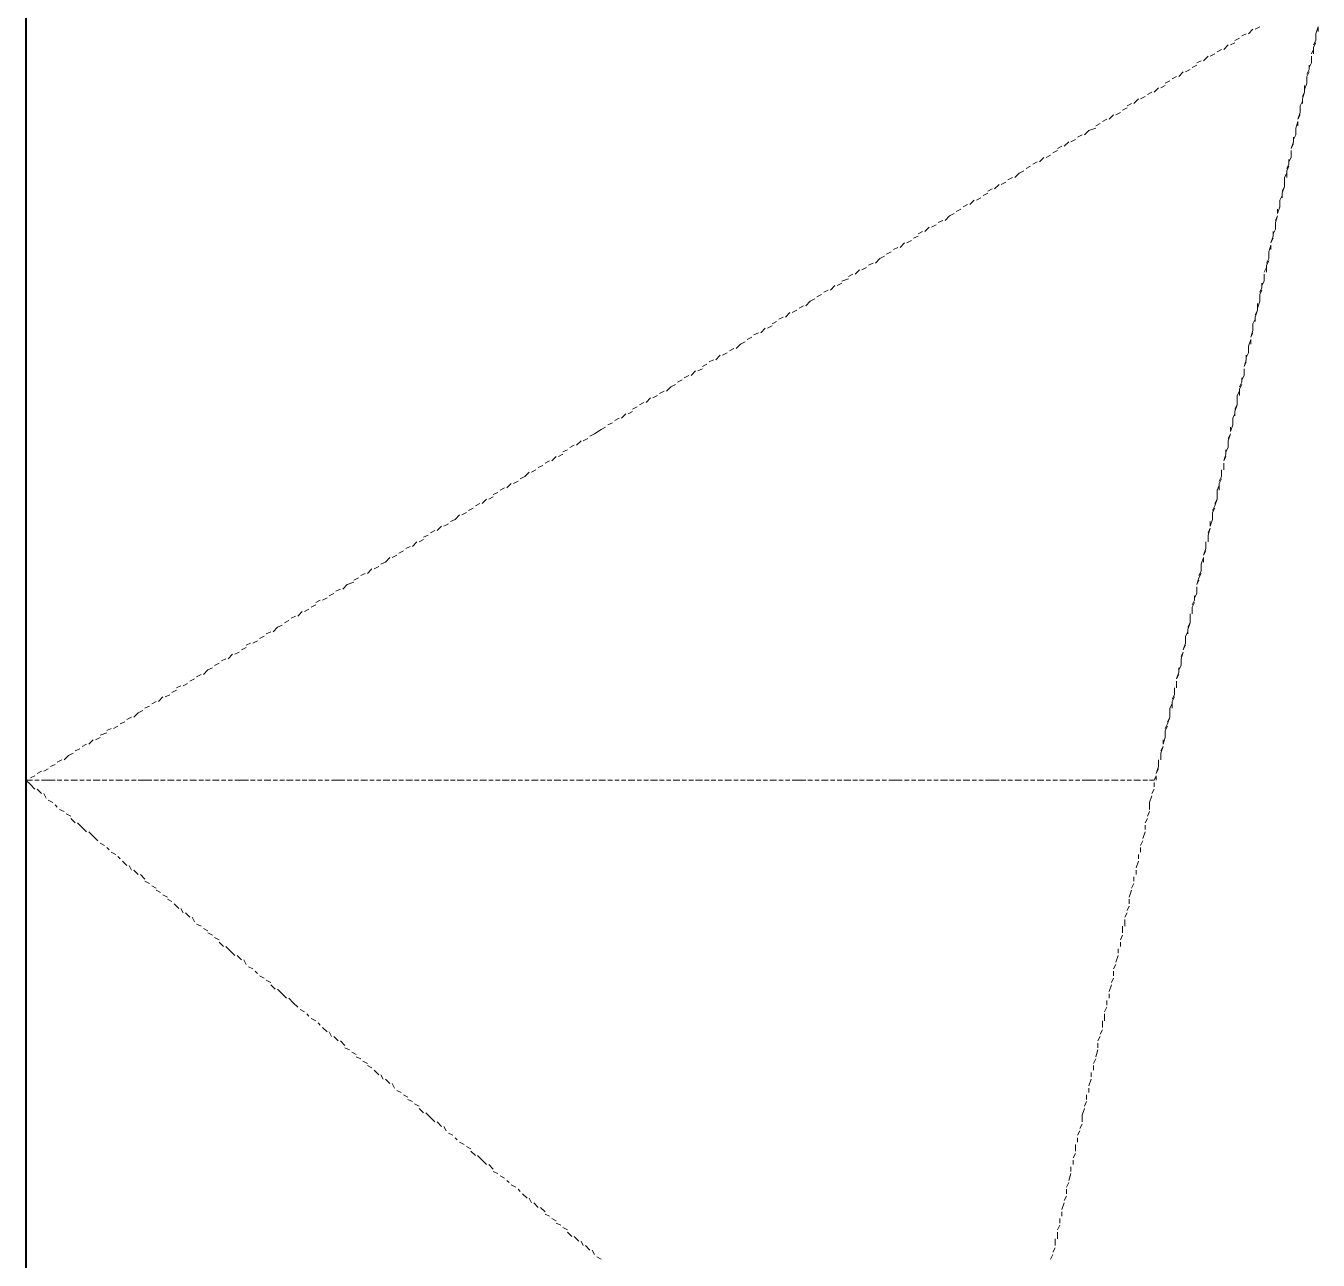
# Model space of a CAD drawing. Extents: x 8 to 21351, y 0 to 420.
# Drawn here: x 15902 to 15914.17, y 206.3 to 217.92 of the extents above; entities that cross this region are included whole.
import ezdxf

# ---------------------------------------------------------------- set-up
doc = ezdxf.new("R2010")
doc.units = 0

msp = doc.modelspace()

# ---------------------------------------------------------------- linework, layer by layer
at = {"color": 7, "lineweight": 40}
msp.add_line((15901.995, 262.065), (15901.995, 174.561), dxfattribs=at)
at = {"lineweight": 25}
msp.add_line((15901.995, 221.911), (15901.995, 201.909), dxfattribs=at)
at = {"color": 7, "lineweight": 5}
for p, q in [((15901.995, 217.911), (15901.995, 217.847)), ((15913.51, 217.847), (15913.552, 217.89)), ((15913.574, 217.89), (15913.616, 217.911)), ((15914.145, 217.847), (15914.166, 217.911)), ((15914.166, 217.911), (15914.166, 217.869)), ((15901.995, 217.826), (15901.995, 217.784)), ((15901.995, 217.763), (15901.995, 217.72)), ((15913.277, 217.699), (15913.32, 217.742)), ((15913.341, 217.742), (15913.383, 217.763)), ((15913.383, 217.784), (15913.425, 217.805)), ((15913.447, 217.826), (15913.489, 217.847)), ((15914.145, 217.784), (15914.124, 217.742)), ((15914.124, 217.72), (15914.145, 217.763)), ((15914.145, 217.847), (15914.145, 217.805)), ((15914.145, 217.784), (15914.145, 217.826)), ((15901.995, 217.699), (15901.995, 217.636)), ((15901.995, 217.636), (15901.995, 217.572)), ((15913.087, 217.593), (15913.129, 217.636)), ((15913.15, 217.636), (15913.193, 217.657)), ((15913.214, 217.678), (15913.256, 217.699)), ((15914.103, 217.657), (15914.124, 217.699)), ((15914.103, 217.572), (15914.103, 217.636)), ((15914.103, 217.636), (15914.103, 217.593)), ((15914.124, 217.72), (15914.124, 217.657)), ((15901.995, 217.551), (15901.995, 217.509)), ((15912.917, 217.488), (15912.96, 217.509)), ((15912.981, 217.53), (15913.023, 217.551)), ((15913.023, 217.572), (15913.066, 217.593)), ((15914.082, 217.509), (15914.06, 217.466)), ((15914.103, 217.572), (15914.082, 217.53)), ((15914.082, 217.509), (15914.082, 217.551)), ((15901.995, 217.488), (15901.995, 217.445)), ((15901.995, 217.424), (15901.995, 217.361)), ((15912.727, 217.382), (15912.769, 217.403)), ((15912.79, 217.424), (15912.833, 217.445)), ((15912.854, 217.445), (15912.896, 217.488)), ((15914.06, 217.382), (15914.039, 217.318)), ((15914.06, 217.445), (15914.082, 217.488)), ((15914.06, 217.445), (15914.06, 217.382)), ((15914.06, 217.382), (15914.06, 217.424)), ((15901.995, 217.339), (15901.995, 217.297)), ((15901.995, 217.276), (15901.995, 217.233)), ((15912.494, 217.233), (15912.536, 217.255)), ((15912.558, 217.276), (15912.6, 217.297)), ((15912.621, 217.297), (15912.663, 217.339)), ((15912.685, 217.339), (15912.727, 217.361)), ((15914.018, 217.233), (15914.039, 217.297)), ((15914.039, 217.297), (15914.018, 217.255)), ((15914.039, 217.297), (15914.039, 217.361)), ((15901.995, 217.212), (15901.995, 217.149)), ((15901.995, 217.128), (15901.995, 217.085)), ((15912.325, 217.128), (15912.367, 217.149)), ((15912.367, 217.17), (15912.409, 217.191)), ((15912.431, 217.191), (15912.473, 217.233)), ((15913.997, 217.17), (15914.018, 217.212)), ((15913.997, 217.17), (15913.997, 217.128)), ((15913.997, 217.107), (15913.997, 217.149)), ((15914.018, 217.233), (15914.018, 217.191)), ((15901.995, 217.064), (15901.995, 217.022)), ((15912.134, 217.022), (15912.177, 217.043)), ((15912.198, 217.043), (15912.24, 217.085)), ((15912.261, 217.085), (15912.304, 217.107)), ((15913.955, 216.958), (15913.976, 217.022)), ((15913.997, 217.107), (15913.976, 217.043)), ((15913.976, 217.043), (15913.997, 217.085)), ((15913.976, 217.022), (15913.976, 216.98)), ((15901.995, 217.001), (15901.995, 216.937)), ((15901.995, 216.916), (15901.995, 216.874)), ((15911.901, 216.874), (15911.944, 216.895)), ((15911.965, 216.895), (15912.007, 216.937)), ((15912.007, 216.937), (15912.071, 216.958)), ((15912.071, 216.98), (15912.113, 217.001)), ((15913.955, 216.895), (15913.933, 216.852)), ((15913.955, 216.958), (15913.955, 216.916)), ((15913.955, 216.895), (15913.955, 216.937)), ((15901.995, 216.852), (15901.995, 216.81)), ((15901.995, 216.789), (15901.995, 216.726)), ((15911.711, 216.768), (15911.753, 216.789)), ((15911.774, 216.789), (15911.817, 216.831)), ((15911.838, 216.831), (15911.88, 216.852)), ((15913.933, 216.831), (15913.912, 216.768)), ((15913.912, 216.768), (15913.933, 216.81)), ((15913.933, 216.831), (15913.933, 216.874)), ((15901.995, 216.726), (15901.995, 216.662)), ((15901.995, 216.641), (15901.995, 216.599)), ((15911.478, 216.62), (15911.52, 216.641)), ((15911.542, 216.641), (15911.584, 216.683)), ((15911.605, 216.683), (15911.647, 216.704)), ((15911.669, 216.726), (15911.711, 216.747)), ((15913.912, 216.683), (15913.891, 216.641)), ((15913.891, 216.62), (15913.891, 216.662)), ((15913.912, 216.683), (15913.912, 216.747)), ((15913.912, 216.747), (15913.912, 216.704)), ((15901.995, 216.577), (15901.995, 216.535)), ((15911.309, 216.493), (15911.351, 216.535)), ((15911.351, 216.535), (15911.393, 216.556)), ((15911.415, 216.577), (15911.457, 216.599)), ((15913.849, 216.493), (15913.87, 216.535)), ((15913.891, 216.62), (15913.87, 216.577)), ((15913.87, 216.556), (15913.891, 216.599)), ((15913.87, 216.556), (15913.87, 216.493)), ((15901.995, 216.514), (15901.995, 216.45)), ((15901.995, 216.429), (15901.995, 216.387)), ((15911.118, 216.387), (15911.161, 216.429)), ((15911.182, 216.429), (15911.224, 216.45)), ((15911.245, 216.471), (15911.288, 216.493)), ((15913.828, 216.345), (15913.849, 216.408)), ((15913.849, 216.408), (15913.828, 216.366)), ((15913.849, 216.493), (15913.849, 216.429)), ((15913.849, 216.408), (15913.849, 216.471)), ((15901.995, 216.366), (15901.995, 216.323)), ((15901.995, 216.302), (15901.995, 216.239)), ((15910.885, 216.239), (15910.928, 216.281)), ((15910.949, 216.281), (15910.991, 216.302)), ((15911.012, 216.323), (15911.055, 216.345)), ((15911.055, 216.366), (15911.097, 216.387)), ((15913.806, 216.281), (15913.828, 216.323)), ((15913.806, 216.281), (15913.806, 216.239)), ((15913.828, 216.345), (15913.828, 216.302)), ((15901.995, 216.218), (15901.995, 216.175)), ((15901.995, 216.154), (15901.995, 216.112)), ((15910.695, 216.133), (15910.737, 216.154)), ((15910.758, 216.175), (15910.801, 216.196)), ((15910.822, 216.218), (15910.864, 216.239)), ((15913.806, 216.218), (15913.785, 216.154)), ((15913.785, 216.154), (15913.785, 216.196)), ((15913.806, 216.218), (15913.806, 216.26)), ((15901.995, 216.09), (15901.995, 216.027)), ((15910.526, 216.027), (15910.568, 216.048)), ((15910.589, 216.069), (15910.631, 216.09)), ((15910.653, 216.09), (15910.695, 216.133)), ((15913.764, 216.069), (15913.785, 216.133)), ((15913.785, 216.133), (15913.764, 216.09)), ((15913.764, 216.069), (15913.764, 216.027)), ((15913.764, 216.006), (15913.764, 216.048)), ((15901.995, 216.006), (15901.995, 215.964)), ((15901.995, 215.942), (15901.995, 215.9)), ((15910.356, 215.921), (15910.399, 215.942)), ((15910.399, 215.964), (15910.441, 215.985)), ((15910.462, 215.985), (15910.504, 216.027)), ((15913.743, 215.942), (15913.722, 215.879)), ((15913.722, 215.879), (15913.743, 215.921)), ((15913.764, 216.006), (15913.743, 215.964)), ((15913.743, 215.942), (15913.743, 215.985)), ((15901.995, 215.879), (15901.995, 215.815)), ((15901.995, 215.815), (15901.995, 215.752)), ((15910.102, 215.773), (15910.145, 215.794)), ((15910.166, 215.815), (15910.208, 215.836)), ((15910.229, 215.836), (15910.272, 215.879)), ((15910.293, 215.879), (15910.335, 215.9)), ((15913.701, 215.794), (15913.722, 215.858)), ((15913.701, 215.794), (15913.701, 215.752)), ((15913.722, 215.858), (15913.722, 215.815)), ((15901.995, 215.731), (15901.995, 215.688)), ((15901.995, 215.667), (15901.995, 215.625)), ((15909.933, 215.667), (15909.975, 215.688)), ((15909.996, 215.688), (15910.039, 215.731)), ((15910.039, 215.731), (15910.081, 215.752)), ((15913.701, 215.731), (15913.679, 215.688)), ((15913.679, 215.667), (15913.701, 215.709)), ((15913.679, 215.667), (15913.679, 215.604)), ((15913.701, 215.731), (15913.701, 215.773)), ((15901.995, 215.604), (15901.995, 215.54)), ((15909.742, 215.561), (15909.785, 215.583)), ((15909.806, 215.583), (15909.848, 215.625)), ((15909.869, 215.625), (15909.912, 215.646)), ((15913.658, 215.604), (15913.679, 215.646)), ((15913.658, 215.519), (15913.658, 215.583)), ((15913.658, 215.583), (15913.658, 215.54)), ((15901.995, 215.519), (15901.995, 215.477)), ((15901.995, 215.456), (15901.995, 215.413)), ((15909.51, 215.413), (15909.552, 215.434)), ((15909.573, 215.434), (15909.615, 215.477)), ((15909.637, 215.477), (15909.679, 215.498)), ((15909.679, 215.519), (15909.742, 215.54)), ((15913.637, 215.456), (15913.616, 215.413)), ((15913.616, 215.392), (15913.637, 215.434)), ((15913.658, 215.519), (15913.637, 215.477)), ((15913.637, 215.456), (15913.637, 215.498)), ((15901.995, 215.392), (15901.995, 215.328)), ((15901.995, 215.307), (15901.995, 215.265)), ((15909.34, 215.286), (15909.383, 215.328)), ((15909.383, 215.328), (15909.425, 215.35)), ((15909.446, 215.371), (15909.488, 215.392)), ((15913.616, 215.328), (15913.595, 215.265)), ((15913.595, 215.244), (15913.595, 215.307)), ((15913.616, 215.392), (15913.616, 215.328)), ((15913.616, 215.328), (15913.616, 215.371)), ((15901.995, 215.244), (15901.995, 215.202)), ((15901.995, 215.18), (15901.995, 215.117)), ((15909.086, 215.159), (15909.129, 215.18)), ((15909.15, 215.18), (15909.192, 215.223)), ((15909.213, 215.223), (15909.256, 215.244)), ((15909.277, 215.265), (15909.319, 215.286)), ((15913.574, 215.18), (15913.595, 215.244)), ((15913.595, 215.244), (15913.574, 215.202)), ((15913.574, 215.18), (15913.574, 215.138)), ((15901.995, 215.096), (15901.995, 215.053)), ((15908.917, 215.032), (15908.959, 215.075)), ((15908.98, 215.075), (15909.023, 215.096)), ((15909.023, 215.117), (15909.065, 215.138)), ((15913.552, 215.117), (15913.574, 215.159)), ((15913.552, 215.117), (15913.552, 215.075)), ((15913.552, 215.053), (15913.552, 215.096)), ((15901.995, 215.032), (15901.995, 214.99)), ((15901.995, 214.969), (15901.995, 214.905)), ((15908.726, 214.926), (15908.769, 214.947)), ((15908.79, 214.969), (15908.832, 214.99)), ((15908.853, 215.011), (15908.896, 215.032)), ((15913.51, 214.905), (15913.531, 214.969)), ((15913.552, 215.053), (15913.531, 214.99)), ((15913.531, 214.99), (15913.552, 215.032)), ((15913.531, 214.969), (15913.531, 214.926)), ((15901.995, 214.905), (15901.995, 214.842)), ((15901.995, 214.821), (15901.995, 214.778)), ((15908.494, 214.778), (15908.536, 214.821)), ((15908.557, 214.821), (15908.599, 214.842)), ((15908.621, 214.863), (15908.663, 214.884)), ((15908.684, 214.884), (15908.726, 214.926)), ((15913.51, 214.842), (15913.489, 214.799)), ((15913.489, 214.778), (15913.489, 214.821)), ((15913.51, 214.905), (15913.51, 214.863)), ((15913.51, 214.842), (15913.51, 214.884)), ((15901.995, 214.757), (15901.995, 214.715)), ((15901.995, 214.693), (15901.995, 214.63)), ((15908.324, 214.672), (15908.367, 214.693)), ((15908.367, 214.715), (15908.409, 214.736)), ((15908.43, 214.757), (15908.472, 214.778)), ((15913.489, 214.778), (15913.468, 214.715)), ((15913.468, 214.715), (15913.489, 214.757)), ((15913.468, 214.63), (15913.468, 214.693)), ((15913.468, 214.693), (15913.468, 214.651)), ((15901.995, 214.609), (15901.995, 214.566)), ((15908.134, 214.566), (15908.176, 214.588)), ((15908.197, 214.609), (15908.24, 214.63)), ((15908.261, 214.63), (15908.303, 214.672)), ((15913.468, 214.63), (15913.447, 214.588)), ((15913.447, 214.566), (15913.447, 214.609)), ((15901.995, 214.545), (15901.995, 214.503)), ((15901.995, 214.482), (15901.995, 214.418)), ((15907.964, 214.461), (15908.007, 214.482)), ((15908.028, 214.482), (15908.07, 214.524)), ((15908.07, 214.524), (15908.113, 214.545)), ((15913.404, 214.44), (15913.425, 214.482)), ((15913.447, 214.566), (15913.425, 214.524)), ((15913.425, 214.503), (15913.447, 214.545)), ((15913.425, 214.503), (15913.425, 214.44)), ((15901.995, 214.397), (15901.995, 214.355)), ((15901.995, 214.334), (15901.995, 214.291)), ((15907.71, 214.312), (15907.753, 214.334)), ((15907.774, 214.355), (15907.816, 214.376)), ((15907.837, 214.376), (15907.88, 214.418)), ((15907.901, 214.418), (15907.943, 214.44)), ((15913.383, 214.291), (15913.404, 214.355)), ((15913.404, 214.355), (15913.383, 214.312)), ((15913.404, 214.44), (15913.404, 214.376)), ((15913.404, 214.355), (15913.404, 214.418)), ((15901.995, 214.27), (15901.995, 214.207)), ((15907.541, 214.207), (15907.583, 214.228)), ((15907.605, 214.228), (15907.647, 214.27)), ((15907.668, 214.27), (15907.71, 214.291)), ((15913.362, 214.228), (15913.383, 214.27)), ((15913.362, 214.228), (15913.362, 214.185)), ((15913.362, 214.164), (15913.362, 214.207)), ((15913.383, 214.291), (15913.383, 214.249)), ((15901.995, 214.185), (15901.995, 214.143)), ((15901.995, 214.122), (15901.995, 214.08)), ((15907.351, 214.08), (15907.414, 214.122)), ((15907.414, 214.122), (15907.456, 214.143)), ((15907.478, 214.164), (15907.52, 214.185)), ((15913.362, 214.164), (15913.341, 214.101)), ((15913.341, 214.101), (15913.341, 214.143)), ((15901.995, 214.059), (15901.995, 213.995)), ((15901.995, 213.995), (15901.995, 213.931)), ((15907.118, 213.953), (15907.16, 213.974)), ((15907.181, 213.974), (15907.224, 214.016)), ((15907.245, 214.016), (15907.287, 214.037)), ((15907.308, 214.059), (15907.351, 214.08)), ((15913.32, 214.016), (15913.341, 214.08)), ((15913.341, 214.08), (15913.32, 214.037)), ((15913.32, 214.016), (15913.32, 213.974)), ((15913.32, 213.953), (15913.32, 213.995)), ((15901.995, 213.91), (15901.995, 213.868)), ((15901.995, 213.847), (15901.995, 213.804)), ((15906.948, 213.826), (15906.991, 213.868)), ((15907.012, 213.868), (15907.054, 213.889)), ((15907.054, 213.91), (15907.097, 213.931)), ((15913.298, 213.889), (15913.277, 213.826)), ((15913.277, 213.826), (15913.298, 213.868)), ((15913.32, 213.953), (15913.298, 213.91)), ((15913.298, 213.889), (15913.298, 213.931)), ((15901.995, 213.783), (15901.995, 213.72)), ((15906.694, 213.678), (15906.737, 213.72)), ((15906.758, 213.72), (15906.8, 213.741)), ((15906.821, 213.762), (15906.864, 213.783)), ((15906.885, 213.804), (15906.927, 213.826)), ((15913.256, 213.741), (15913.256, 213.699)), ((15913.256, 213.678), (15913.256, 213.72)), ((15913.277, 213.741), (15913.277, 213.804)), ((15913.277, 213.804), (15913.277, 213.762)), ((15901.995, 213.699), (15901.995, 213.656)), ((15901.995, 213.635), (15901.995, 213.593)), ((15906.525, 213.572), (15906.567, 213.614)), ((15906.589, 213.614), (15906.631, 213.635)), ((15906.652, 213.656), (15906.694, 213.678)), ((15913.256, 213.678), (15913.235, 213.635)), ((15913.235, 213.614), (15913.256, 213.656)), ((15913.235, 213.614), (15913.235, 213.55)), ((15901.995, 213.572), (15901.995, 213.508)), ((15901.995, 213.487), (15901.995, 213.445)), ((15906.356, 213.466), (15906.398, 213.487)), ((15906.398, 213.508), (15906.44, 213.529)), ((15906.462, 213.55), (15906.504, 213.572)), ((15913.214, 213.55), (15913.235, 213.593)), ((15913.214, 213.55), (15913.214, 213.487)), ((15913.214, 213.466), (15913.214, 213.529)), ((15901.995, 213.423), (15901.995, 213.381)), ((15901.995, 213.36), (15901.995, 213.297)), ((15906.165, 213.36), (15906.208, 213.381)), ((15906.229, 213.402), (15906.271, 213.423)), ((15906.292, 213.423), (15906.335, 213.466)), ((15913.193, 213.402), (15913.171, 213.36)), ((15913.171, 213.339), (15913.193, 213.381)), ((15913.193, 213.402), (15913.214, 213.466)), ((15913.214, 213.466), (15913.193, 213.423)), ((15901.995, 213.275), (15901.995, 213.233)), ((15905.932, 213.212), (15905.975, 213.233)), ((15905.996, 213.254), (15906.038, 213.275)), ((15906.038, 213.275), (15906.081, 213.318)), ((15906.102, 213.318), (15906.144, 213.339)), ((15913.171, 213.275), (15913.15, 213.212)), ((15913.15, 213.212), (15913.15, 213.254)), ((15913.171, 213.339), (15913.171, 213.297)), ((15913.171, 213.275), (15913.171, 213.318)), ((15901.995, 213.212), (15901.995, 213.169)), ((15901.995, 213.148), (15901.995, 213.085)), ((15905.742, 213.106), (15905.784, 213.127)), ((15905.805, 213.148), (15905.848, 213.169)), ((15905.869, 213.169), (15905.911, 213.212)), ((15913.129, 213.127), (15913.15, 213.191)), ((15913.15, 213.191), (15913.129, 213.148)), ((15913.129, 213.127), (15913.129, 213.085)), ((15901.995, 213.085), (15901.995, 213.021)), ((15901.995, 213), (15901.995, 212.958)), ((15905.573, 213), (15905.615, 213.021)), ((15905.636, 213.021), (15905.678, 213.064)), ((15905.7, 213.064), (15905.742, 213.085)), ((15913.108, 213), (15913.087, 212.937)), ((15913.108, 213.064), (15913.108, 213.021)), ((15913.108, 213), (15913.108, 213.042)), ((15913.129, 213.064), (15913.129, 213.106)), ((15901.995, 212.937), (15901.995, 212.894)), ((15901.995, 212.873), (15901.995, 212.81)), ((15905.34, 212.852), (15905.382, 212.873)), ((15905.382, 212.873), (15905.424, 212.916)), ((15905.446, 212.916), (15905.488, 212.937)), ((15905.509, 212.958), (15905.551, 212.979)), ((15913.066, 212.852), (15913.087, 212.916)), ((15913.087, 212.937), (15913.108, 212.979)), ((15913.087, 212.916), (15913.087, 212.873)), ((15901.995, 212.788), (15901.995, 212.746)), ((15905.149, 212.746), (15905.192, 212.767)), ((15905.213, 212.767), (15905.255, 212.81)), ((15905.276, 212.81), (15905.319, 212.831)), ((15913.066, 212.788), (15913.044, 212.746)), ((15913.044, 212.725), (15913.066, 212.767)), ((15913.066, 212.852), (15913.066, 212.81)), ((15913.066, 212.788), (15913.066, 212.831)), ((15901.995, 212.725), (15901.995, 212.683)), ((15901.995, 212.661), (15901.995, 212.598)), ((15904.98, 212.619), (15905.022, 212.661)), ((15905.022, 212.661), (15905.086, 212.683)), ((15905.086, 212.704), (15905.128, 212.725)), ((15913.044, 212.725), (15913.023, 212.661)), ((15913.023, 212.661), (15913.044, 212.704)), ((15913.023, 212.577), (15913.023, 212.64)), ((15913.023, 212.64), (15913.023, 212.598)), ((15901.995, 212.577), (15901.995, 212.535)), ((15901.995, 212.513), (15901.995, 212.471)), ((15904.726, 212.492), (15904.768, 212.513)), ((15904.789, 212.513), (15904.832, 212.535)), ((15904.853, 212.556), (15904.895, 212.577)), ((15904.916, 212.598), (15904.959, 212.619)), ((15913.002, 212.513), (15912.981, 212.471)), ((15913.023, 212.577), (15913.002, 212.535)), ((15913.002, 212.513), (15913.002, 212.556)), ((15901.995, 212.45), (15901.995, 212.386)), ((15904.557, 212.365), (15904.599, 212.407)), ((15904.62, 212.407), (15904.662, 212.429)), ((15904.684, 212.45), (15904.726, 212.471)), ((15912.96, 212.386), (15912.96, 212.323)), ((15912.981, 212.45), (15913.002, 212.492)), ((15912.981, 212.45), (15912.981, 212.386)), ((15912.981, 212.386), (15912.981, 212.429)), ((15901.995, 212.365), (15901.995, 212.323)), ((15901.995, 212.302), (15901.995, 212.259)), ((15904.324, 212.217), (15904.366, 212.259)), ((15904.366, 212.259), (15904.408, 212.28)), ((15904.43, 212.302), (15904.472, 212.323)), ((15904.493, 212.344), (15904.535, 212.365)), ((15912.939, 212.238), (15912.96, 212.302)), ((15912.96, 212.302), (15912.939, 212.259)), ((15912.96, 212.302), (15912.96, 212.365)), ((15901.995, 212.238), (15901.995, 212.175)), ((15901.995, 212.175), (15901.995, 212.111)), ((15904.197, 212.154), (15904.239, 212.175)), ((15904.26, 212.196), (15904.303, 212.217)), ((15912.917, 212.175), (15912.939, 212.217)), ((15912.917, 212.175), (15912.917, 212.132)), ((15912.917, 212.111), (15912.917, 212.154)), ((15912.939, 212.238), (15912.939, 212.196)), ((15901.995, 212.09), (15901.995, 212.048)), ((15901.995, 212.026), (15901.995, 211.984)), ((15903.964, 212.005), (15904.006, 212.026)), ((15904.027, 212.048), (15904.07, 212.069)), ((15904.07, 212.09), (15904.112, 212.111)), ((15904.133, 212.111), (15904.176, 212.132)), ((15912.875, 211.963), (15912.896, 212.026)), ((15912.896, 212.026), (15912.875, 211.984)), ((15912.917, 212.111), (15912.896, 212.048)), ((15912.896, 212.048), (15912.917, 212.09)), ((15901.995, 211.963), (15901.995, 211.899)), ((15903.773, 211.899), (15903.816, 211.921)), ((15903.837, 211.942), (15903.879, 211.963)), ((15903.9, 211.963), (15903.943, 212.005)), ((15912.875, 211.899), (15912.854, 211.857)), ((15912.875, 211.963), (15912.875, 211.921)), ((15912.875, 211.899), (15912.875, 211.942)), ((15901.995, 211.878), (15901.995, 211.836)), ((15901.995, 211.815), (15901.995, 211.773)), ((15903.541, 211.751), (15903.583, 211.773)), ((15903.604, 211.794), (15903.646, 211.815)), ((15903.668, 211.815), (15903.71, 211.857)), ((15903.71, 211.857), (15903.752, 211.878)), ((15912.854, 211.836), (15912.833, 211.773)), ((15912.833, 211.773), (15912.854, 211.815)), ((15912.854, 211.836), (15912.854, 211.878)), ((15901.995, 211.751), (15901.995, 211.688)), ((15901.995, 211.667), (15901.995, 211.624)), ((15903.371, 211.645), (15903.414, 211.667)), ((15903.414, 211.688), (15903.456, 211.709)), ((15903.477, 211.709), (15903.519, 211.73)), ((15912.812, 211.688), (15912.812, 211.645)), ((15912.812, 211.624), (15912.812, 211.667)), ((15912.833, 211.688), (15912.833, 211.751)), ((15912.833, 211.751), (15912.833, 211.709)), ((15901.995, 211.603), (15901.995, 211.561)), ((15901.995, 211.54), (15901.995, 211.476)), ((15903.181, 211.54), (15903.223, 211.561)), ((15903.244, 211.561), (15903.287, 211.603)), ((15903.308, 211.603), (15903.35, 211.624)), ((15912.769, 211.497), (15912.79, 211.54)), ((15912.812, 211.624), (15912.79, 211.582)), ((15912.79, 211.561), (15912.812, 211.603)), ((15912.79, 211.561), (15912.79, 211.497)), ((15901.995, 211.455), (15901.995, 211.413)), ((15902.948, 211.392), (15902.99, 211.413)), ((15903.011, 211.413), (15903.054, 211.455)), ((15903.054, 211.455), (15903.096, 211.476)), ((15903.117, 211.497), (15903.16, 211.518)), ((15912.748, 211.349), (15912.769, 211.413)), ((15912.769, 211.413), (15912.748, 211.37)), ((15912.769, 211.497), (15912.769, 211.434)), ((15912.769, 211.413), (15912.769, 211.476)), ((15901.995, 211.392), (15901.995, 211.349)), ((15901.995, 211.328), (15901.995, 211.264)), ((15902.757, 211.286), (15902.8, 211.307)), ((15902.821, 211.307), (15902.863, 211.328)), ((15902.884, 211.349), (15902.927, 211.37)), ((15912.748, 211.349), (15912.727, 211.307)), ((15912.727, 211.286), (15912.748, 211.328)), ((15912.727, 211.286), (15912.727, 211.243)), ((15901.995, 211.264), (15901.995, 211.201)), ((15901.995, 211.18), (15901.995, 211.137)), ((15902.588, 211.159), (15902.63, 211.201)), ((15902.652, 211.201), (15902.694, 211.222)), ((15902.694, 211.243), (15902.757, 211.264)), ((15912.727, 211.222), (15912.706, 211.159)), ((15912.706, 211.159), (15912.706, 211.201)), ((15912.727, 211.222), (15912.727, 211.264)), ((15901.995, 211.116), (15901.995, 211.074)), ((15901.995, 211.053), (15901.995, 210.989)), ((15902.355, 211.011), (15902.398, 211.053)), ((15902.398, 211.053), (15902.44, 211.074)), ((15902.461, 211.095), (15902.503, 211.116)), ((15902.525, 211.137), (15902.567, 211.159)), ((15912.685, 211.074), (15912.706, 211.137)), ((15912.706, 211.137), (15912.685, 211.095)), ((15912.685, 211.074), (15912.685, 211.032)), ((15912.685, 211.011), (15912.685, 211.053)), ((15901.995, 210.968), (15901.995, 210.926)), ((15902.165, 210.905), (15902.207, 210.926)), ((15902.228, 210.947), (15902.271, 210.968)), ((15902.292, 210.989), (15902.334, 211.011)), ((15912.663, 210.947), (15912.642, 210.883)), ((15912.642, 210.883), (15912.663, 210.926)), ((15912.663, 211.011), (15912.663, 210.968)), ((15912.663, 210.947), (15912.663, 210.989)), ((15901.995, 210.905), (15901.995, 210.862)), ((15901.995, 210.841), (15901.995, 210.778)), ((15901.995, 210.82), (15902.059, 210.82)), ((15902.038, 210.778), (15901.995, 210.82)), ((15901.995, 210.82), (15902.038, 210.82)), ((15902.038, 210.841), (15902.08, 210.862)), ((15902.08, 210.82), (15902.122, 210.82)), ((15902.101, 210.883), (15902.144, 210.905)), ((15902.144, 210.82), (15902.207, 210.82)), ((15902.207, 210.82), (15902.271, 210.82)), ((15902.292, 210.82), (15902.334, 210.82)), ((15902.355, 210.82), (15902.398, 210.82)), ((15902.419, 210.82), (15902.482, 210.82)), ((15902.503, 210.82), (15902.546, 210.82)), ((15902.567, 210.82), (15902.609, 210.82)), ((15902.63, 210.82), (15902.694, 210.82)), ((15902.715, 210.82), (15902.757, 210.82)), ((15902.779, 210.82), (15902.821, 210.82)), ((15902.842, 210.82), (15902.906, 210.82)), ((15902.927, 210.82), (15902.969, 210.82)), ((15902.99, 210.82), (15903.033, 210.82)), ((15903.054, 210.82), (15903.117, 210.82)), ((15903.117, 210.82), (15903.181, 210.82)), ((15903.202, 210.82), (15903.244, 210.82)), ((15903.265, 210.82), (15903.308, 210.82)), ((15903.329, 210.82), (15903.392, 210.82)), ((15903.414, 210.82), (15903.456, 210.82)), ((15903.477, 210.82), (15903.519, 210.82)), ((15903.541, 210.82), (15903.604, 210.82)), ((15903.625, 210.82), (15903.668, 210.82)), ((15903.689, 210.82), (15903.731, 210.82)), ((15903.752, 210.82), (15903.816, 210.82)), ((15903.837, 210.82), (15903.879, 210.82)), ((15903.9, 210.82), (15903.943, 210.82)), ((15903.964, 210.82), (15904.027, 210.82)), ((15904.027, 210.82), (15904.091, 210.82)), ((15904.112, 210.82), (15904.154, 210.82)), ((15904.176, 210.82), (15904.218, 210.82)), ((15904.239, 210.82), (15904.303, 210.82)), ((15904.324, 210.82), (15904.366, 210.82)), ((15904.387, 210.82), (15904.43, 210.82)), ((15904.451, 210.82), (15904.514, 210.82)), ((15904.535, 210.82), (15904.578, 210.82)), ((15904.599, 210.82), (15904.641, 210.82)), ((15904.662, 210.82), (15904.726, 210.82)), ((15904.747, 210.82), (15904.789, 210.82)), ((15904.811, 210.82), (15904.853, 210.82)), ((15904.874, 210.82), (15904.938, 210.82)), ((15904.938, 210.82), (15905.001, 210.82)), ((15905.022, 210.82), (15905.065, 210.82)), ((15905.086, 210.82), (15905.128, 210.82)), ((15905.149, 210.82), (15905.213, 210.82)), ((15905.234, 210.82), (15905.276, 210.82)), ((15905.297, 210.82), (15905.34, 210.82)), ((15905.361, 210.82), (15905.424, 210.82)), ((15905.446, 210.82), (15905.488, 210.82)), ((15905.509, 210.82), (15905.551, 210.82)), ((15905.573, 210.82), (15905.636, 210.82)), ((15905.657, 210.82), (15905.7, 210.82)), ((15905.721, 210.82), (15905.763, 210.82)), ((15905.784, 210.82), (15905.827, 210.82)), ((15905.848, 210.82), (15905.911, 210.82)), ((15905.932, 210.82), (15905.975, 210.82)), ((15905.996, 210.82), (15906.038, 210.82)), ((15906.059, 210.82), (15906.123, 210.82)), ((15906.144, 210.82), (15906.186, 210.82)), ((15906.208, 210.82), (15906.25, 210.82)), ((15906.271, 210.82), (15906.335, 210.82)), ((15906.356, 210.82), (15906.398, 210.82)), ((15906.419, 210.82), (15906.462, 210.82)), ((15906.483, 210.82), (15906.546, 210.82)), ((15906.567, 210.82), (15906.61, 210.82)), ((15906.631, 210.82), (15906.673, 210.82)), ((15906.694, 210.82), (15906.737, 210.82)), ((15906.758, 210.82), (15906.821, 210.82)), ((15906.843, 210.82), (15906.885, 210.82)), ((15906.906, 210.82), (15906.948, 210.82)), ((15906.97, 210.82), (15907.033, 210.82)), ((15907.054, 210.82), (15907.097, 210.82)), ((15907.118, 210.82), (15907.16, 210.82)), ((15907.181, 210.82), (15907.245, 210.82)), ((15907.266, 210.82), (15907.308, 210.82)), ((15907.329, 210.82), (15907.372, 210.82)), ((15907.393, 210.82), (15907.456, 210.82)), ((15907.478, 210.82), (15907.52, 210.82)), ((15907.541, 210.82), (15907.583, 210.82)), ((15907.605, 210.82), (15907.647, 210.82)), ((15907.668, 210.82), (15907.732, 210.82)), ((15907.753, 210.82), (15907.795, 210.82)), ((15907.816, 210.82), (15907.859, 210.82)), ((15907.88, 210.82), (15907.943, 210.82)), ((15907.964, 210.82), (15908.007, 210.82)), ((15908.028, 210.82), (15908.07, 210.82)), ((15908.091, 210.82), (15908.155, 210.82)), ((15908.176, 210.82), (15908.218, 210.82)), ((15908.24, 210.82), (15908.282, 210.82)), ((15908.303, 210.82), (15908.367, 210.82)), ((15908.388, 210.82), (15908.43, 210.82)), ((15908.451, 210.82), (15908.494, 210.82)), ((15908.515, 210.82), (15908.557, 210.82)), ((15908.578, 210.82), (15908.642, 210.82)), ((15908.663, 210.82), (15908.705, 210.82)), ((15908.726, 210.82), (15908.769, 210.82)), ((15908.79, 210.82), (15908.853, 210.82)), ((15908.875, 210.82), (15908.917, 210.82)), ((15908.938, 210.82), (15908.98, 210.82)), ((15909.002, 210.82), (15909.065, 210.82)), ((15909.086, 210.82), (15909.129, 210.82)), ((15909.15, 210.82), (15909.192, 210.82)), ((15909.213, 210.82), (15909.277, 210.82)), ((15909.277, 210.82), (15909.34, 210.82)), ((15909.361, 210.82), (15909.404, 210.82)), ((15909.425, 210.82), (15909.467, 210.82)), ((15909.488, 210.82), (15909.552, 210.82)), ((15909.573, 210.82), (15909.615, 210.82)), ((15909.637, 210.82), (15909.679, 210.82)), ((15909.7, 210.82), (15909.764, 210.82)), ((15909.785, 210.82), (15909.827, 210.82)), ((15909.848, 210.82), (15909.891, 210.82)), ((15909.912, 210.82), (15909.975, 210.82)), ((15909.996, 210.82), (15910.039, 210.82)), ((15910.06, 210.82), (15910.102, 210.82)), ((15910.123, 210.82), (15910.187, 210.82)), ((15910.187, 210.82), (15910.25, 210.82)), ((15910.272, 210.82), (15910.314, 210.82)), ((15910.335, 210.82), (15910.377, 210.82)), ((15910.399, 210.82), (15910.462, 210.82)), ((15910.483, 210.82), (15910.526, 210.82)), ((15910.547, 210.82), (15910.589, 210.82)), ((15910.61, 210.82), (15910.674, 210.82)), ((15910.695, 210.82), (15910.737, 210.82)), ((15910.758, 210.82), (15910.801, 210.82)), ((15910.822, 210.82), (15910.885, 210.82)), ((15910.907, 210.82), (15910.949, 210.82)), ((15910.97, 210.82), (15911.012, 210.82)), ((15911.034, 210.82), (15911.097, 210.82)), ((15911.097, 210.82), (15911.161, 210.82)), ((15911.182, 210.82), (15911.224, 210.82)), ((15911.245, 210.82), (15911.288, 210.82)), ((15911.309, 210.82), (15911.372, 210.82)), ((15911.393, 210.82), (15911.436, 210.82)), ((15911.457, 210.82), (15911.499, 210.82)), ((15911.52, 210.82), (15911.584, 210.82)), ((15911.605, 210.82), (15911.647, 210.82)), ((15911.669, 210.82), (15911.711, 210.82)), ((15911.732, 210.82), (15911.796, 210.82)), ((15911.817, 210.82), (15911.859, 210.82)), ((15911.88, 210.82), (15911.923, 210.82)), ((15911.944, 210.82), (15912.007, 210.82)), ((15912.007, 210.82), (15912.071, 210.82)), ((15912.092, 210.82), (15912.134, 210.82)), ((15912.155, 210.82), (15912.198, 210.82)), ((15912.219, 210.82), (15912.282, 210.82)), ((15912.304, 210.82), (15912.346, 210.82)), ((15912.367, 210.82), (15912.409, 210.82)), ((15912.431, 210.82), (15912.494, 210.82)), ((15912.515, 210.82), (15912.558, 210.82)), ((15912.579, 210.82), (15912.621, 210.82)), ((15912.621, 210.82), (15912.642, 210.862)), ((15912.621, 210.799), (15912.621, 210.756)), ((15912.642, 210.862), (15912.642, 210.82)), ((15901.995, 210.756), (15901.995, 210.714)), ((15901.995, 210.693), (15901.995, 210.651)), ((15902.08, 210.735), (15902.038, 210.778)), ((15902.144, 210.693), (15902.101, 210.735)), ((15902.186, 210.651), (15902.165, 210.693)), ((15912.621, 210.735), (15912.6, 210.693)), ((15901.995, 210.63), (15901.995, 210.566)), ((15902.249, 210.608), (15902.207, 210.63)), ((15902.292, 210.566), (15902.271, 210.587)), ((15912.6, 210.672), (15912.579, 210.608)), ((15912.579, 210.608), (15912.579, 210.545)), ((15901.995, 210.545), (15901.995, 210.502)), ((15901.995, 210.481), (15901.995, 210.439)), ((15902.355, 210.524), (15902.313, 210.545)), ((15902.419, 210.481), (15902.376, 210.502)), ((15902.461, 210.418), (15902.419, 210.46)), ((15912.558, 210.46), (15912.536, 210.418)), ((15912.579, 210.524), (15912.558, 210.481)), ((15901.995, 210.418), (15901.995, 210.354)), ((15901.995, 210.354), (15901.995, 210.291)), ((15902.525, 210.375), (15902.482, 210.418)), ((15902.567, 210.333), (15902.525, 210.375)), ((15902.63, 210.291), (15902.588, 210.333)), ((15912.536, 210.333), (15912.515, 210.27)), ((15912.536, 210.397), (15912.536, 210.354)), ((15901.995, 210.27), (15901.995, 210.227)), ((15901.995, 210.206), (15901.995, 210.164)), ((15902.673, 210.249), (15902.63, 210.291)), ((15902.736, 210.206), (15902.694, 210.227)), ((15912.515, 210.249), (15912.494, 210.206)), ((15901.995, 210.143), (15901.995, 210.079)), ((15902.779, 210.164), (15902.757, 210.185)), ((15902.842, 210.121), (15902.8, 210.143)), ((15902.884, 210.079), (15902.863, 210.1)), ((15912.473, 210.121), (15912.473, 210.079)), ((15912.494, 210.185), (15912.494, 210.143)), ((15901.995, 210.058), (15901.995, 210.016)), ((15901.995, 209.994), (15901.995, 209.952)), ((15902.948, 210.016), (15902.906, 210.058)), ((15902.99, 209.973), (15902.969, 210.016)), ((15903.054, 209.931), (15903.011, 209.973)), ((15912.473, 210.058), (15912.452, 209.994)), ((15912.452, 209.973), (15912.452, 209.931)), ((15901.995, 209.931), (15901.995, 209.868)), ((15901.995, 209.846), (15901.995, 209.804)), ((15903.117, 209.889), (15903.075, 209.931)), ((15903.16, 209.846), (15903.117, 209.868)), ((15903.223, 209.804), (15903.181, 209.825)), ((15912.431, 209.846), (15912.409, 209.804)), ((15912.431, 209.91), (15912.431, 209.868)), ((15901.995, 209.783), (15901.995, 209.74)), ((15901.995, 209.719), (15901.995, 209.656)), ((15903.265, 209.762), (15903.223, 209.783)), ((15903.329, 209.719), (15903.287, 209.74)), ((15912.409, 209.783), (15912.388, 209.719)), ((15901.995, 209.635), (15901.995, 209.592)), ((15903.371, 209.677), (15903.329, 209.698)), ((15903.435, 209.613), (15903.392, 209.656)), ((15903.477, 209.571), (15903.456, 209.613)), ((15912.388, 209.635), (15912.367, 209.592)), ((15912.388, 209.698), (15912.388, 209.656)), ((15901.995, 209.571), (15901.995, 209.529)), ((15901.995, 209.508), (15901.995, 209.444)), ((15903.541, 209.529), (15903.498, 209.571)), ((15903.583, 209.486), (15903.562, 209.529)), ((15903.646, 209.444), (15903.604, 209.465)), ((15912.367, 209.571), (15912.346, 209.529)), ((15912.346, 209.508), (15912.346, 209.444)), ((15901.995, 209.444), (15901.995, 209.381)), ((15901.995, 209.359), (15901.995, 209.317)), ((15903.71, 209.402), (15903.668, 209.423)), ((15903.752, 209.359), (15903.71, 209.381)), ((15903.816, 209.317), (15903.773, 209.338)), ((15912.325, 209.359), (15912.304, 209.317)), ((15912.325, 209.444), (15912.325, 209.381)), ((15901.995, 209.296), (15901.995, 209.254)), ((15901.995, 209.232), (15901.995, 209.169)), ((15903.858, 209.254), (15903.816, 209.296)), ((15903.922, 209.211), (15903.879, 209.254)), ((15912.282, 209.232), (15912.282, 209.19)), ((15912.304, 209.296), (15912.304, 209.254)), ((15901.995, 209.148), (15901.995, 209.106)), ((15903.964, 209.169), (15903.922, 209.211)), ((15904.027, 209.127), (15903.985, 209.169)), ((15904.07, 209.084), (15904.049, 209.127)), ((15912.282, 209.169), (15912.261, 209.106)), ((15901.995, 209.084), (15901.995, 209.042)), ((15901.995, 209.021), (15901.995, 208.957)), ((15904.133, 209.042), (15904.091, 209.063)), ((15904.176, 209), (15904.154, 209.021)), ((15904.239, 208.957), (15904.197, 208.978)), ((15912.261, 209.084), (15912.24, 209.042)), ((15912.24, 209.021), (15912.24, 208.978)), ((15901.995, 208.936), (15901.995, 208.894)), ((15901.995, 208.873), (15901.995, 208.83)), ((15904.303, 208.915), (15904.26, 208.936)), ((15904.345, 208.851), (15904.303, 208.894)), ((15904.408, 208.809), (15904.366, 208.851)), ((15912.219, 208.894), (15912.198, 208.83)), ((15912.24, 208.957), (15912.219, 208.915)), ((15901.995, 208.809), (15901.995, 208.746)), ((15904.451, 208.767), (15904.408, 208.809)), ((15904.514, 208.725), (15904.472, 208.767)), ((15912.177, 208.746), (15912.177, 208.703)), ((15912.198, 208.809), (15912.198, 208.767)), ((15901.995, 208.725), (15901.995, 208.682)), ((15901.995, 208.661), (15901.995, 208.619)), ((15904.557, 208.682), (15904.514, 208.725)), ((15904.62, 208.64), (15904.578, 208.661)), ((15904.662, 208.597), (15904.641, 208.619)), ((15912.177, 208.682), (15912.155, 208.64)), ((15912.155, 208.619), (15912.155, 208.555)), ((15901.995, 208.597), (15901.995, 208.534)), ((15901.995, 208.534), (15901.995, 208.47)), ((15904.726, 208.555), (15904.684, 208.576)), ((15904.768, 208.513), (15904.747, 208.534)), ((15904.832, 208.449), (15904.789, 208.492)), ((15912.134, 208.555), (15912.134, 208.492)), ((15901.995, 208.449), (15901.995, 208.407)), ((15901.995, 208.386), (15901.995, 208.343)), ((15904.874, 208.407), (15904.853, 208.449)), ((15904.938, 208.365), (15904.895, 208.407)), ((15905.001, 208.322), (15904.959, 208.365)), ((15912.113, 208.407), (15912.092, 208.365)), ((15912.134, 208.47), (15912.113, 208.428)), ((15901.995, 208.322), (15901.995, 208.259)), ((15905.043, 208.28), (15905.001, 208.301)), ((15905.107, 208.238), (15905.065, 208.259)), ((15912.092, 208.28), (15912.071, 208.216)), ((15912.092, 208.343), (15912.092, 208.301)), ((15901.995, 208.238), (15901.995, 208.195)), ((15901.995, 208.174), (15901.995, 208.132)), ((15905.149, 208.195), (15905.107, 208.216)), ((15905.213, 208.153), (15905.17, 208.174)), ((15905.255, 208.111), (15905.213, 208.132)), ((15912.071, 208.195), (15912.05, 208.153)), ((15912.05, 208.132), (15912.05, 208.089)), ((15901.995, 208.111), (15901.995, 208.047)), ((15901.995, 208.026), (15901.995, 207.984)), ((15905.319, 208.047), (15905.276, 208.089)), ((15905.361, 208.005), (15905.34, 208.047)), ((15905.424, 207.963), (15905.382, 208.005)), ((15912.028, 208.005), (15912.007, 207.941)), ((15912.028, 208.068), (15912.028, 208.026)), ((15901.995, 207.963), (15901.995, 207.92)), ((15901.995, 207.899), (15901.995, 207.835)), ((15905.467, 207.92), (15905.446, 207.963)), ((15905.53, 207.878), (15905.488, 207.899)), ((15912.007, 207.92), (15912.007, 207.878)), ((15901.995, 207.814), (15901.995, 207.772)), ((15905.594, 207.835), (15905.551, 207.857)), ((15905.636, 207.793), (15905.594, 207.814)), ((15905.7, 207.751), (15905.657, 207.772)), ((15911.986, 207.793), (15911.965, 207.751)), ((15911.986, 207.857), (15911.986, 207.814)), ((15901.995, 207.751), (15901.995, 207.708)), ((15901.995, 207.687), (15901.995, 207.624)), ((15905.742, 207.687), (15905.7, 207.73)), ((15905.805, 207.645), (15905.763, 207.687)), ((15905.848, 207.603), (15905.805, 207.645)), ((15911.965, 207.73), (15911.944, 207.666)), ((15911.944, 207.666), (15911.944, 207.603)), ((15901.995, 207.624), (15901.995, 207.56)), ((15901.995, 207.539), (15901.995, 207.497)), ((15905.911, 207.56), (15905.869, 207.603)), ((15905.954, 207.518), (15905.932, 207.56)), ((15911.923, 207.518), (15911.901, 207.476)), ((15911.944, 207.582), (15911.923, 207.539)), ((15901.995, 207.476), (15901.995, 207.433)), ((15901.995, 207.412), (15901.995, 207.349)), ((15906.017, 207.476), (15905.975, 207.497)), ((15906.059, 207.433), (15906.038, 207.454)), ((15906.123, 207.391), (15906.081, 207.412)), ((15911.88, 207.391), (15911.88, 207.327)), ((15911.901, 207.454), (15911.901, 207.412)), ((15901.995, 207.327), (15901.995, 207.285)), ((15906.186, 207.349), (15906.144, 207.37)), ((15906.229, 207.285), (15906.186, 207.327)), ((15906.292, 207.243), (15906.25, 207.285)), ((15911.88, 207.306), (15911.859, 207.264)), ((15901.995, 207.264), (15901.995, 207.222)), ((15901.995, 207.201), (15901.995, 207.137)), ((15906.335, 207.201), (15906.292, 207.243)), ((15906.398, 207.158), (15906.356, 207.201)), ((15911.838, 207.179), (15911.838, 207.137)), ((15911.859, 207.243), (15911.859, 207.201)), ((15901.995, 207.116), (15901.995, 207.073)), ((15901.995, 207.052), (15901.995, 207.01)), ((15906.44, 207.116), (15906.398, 207.137)), ((15906.504, 207.073), (15906.462, 207.095)), ((15906.546, 207.031), (15906.525, 207.052)), ((15911.817, 207.031), (15911.796, 206.989)), ((15911.838, 207.116), (15911.817, 207.052)), ((15901.995, 206.989), (15901.995, 206.925)), ((15901.995, 206.904), (15901.995, 206.862)), ((15906.61, 206.989), (15906.567, 207.01)), ((15906.652, 206.946), (15906.631, 206.968)), ((15906.716, 206.883), (15906.673, 206.925)), ((15911.796, 206.904), (15911.774, 206.862)), ((15911.796, 206.968), (15911.796, 206.925)), ((15901.995, 206.841), (15901.995, 206.798)), ((15906.758, 206.841), (15906.737, 206.883)), ((15906.821, 206.798), (15906.779, 206.841)), ((15906.885, 206.756), (15906.843, 206.798)), ((15911.774, 206.841), (15911.753, 206.777)), ((15901.995, 206.777), (15901.995, 206.714)), ((15901.995, 206.714), (15901.995, 206.65)), ((15906.927, 206.714), (15906.885, 206.735)), ((15906.991, 206.671), (15906.948, 206.692)), ((15911.732, 206.692), (15911.732, 206.65)), ((15911.753, 206.756), (15911.753, 206.714)), ((15901.995, 206.629), (15901.995, 206.587)), ((15901.995, 206.565), (15901.995, 206.523)), ((15907.033, 206.629), (15906.991, 206.65)), ((15907.097, 206.587), (15907.054, 206.608)), ((15907.139, 206.523), (15907.097, 206.565)), ((15911.732, 206.629), (15911.711, 206.587)), ((15911.711, 206.565), (15911.711, 206.502)), ((15901.995, 206.502), (15901.995, 206.439)), ((15901.995, 206.417), (15901.995, 206.375)), ((15907.202, 206.481), (15907.16, 206.523)), ((15907.245, 206.439), (15907.224, 206.481)), ((15907.308, 206.396), (15907.266, 206.439)), ((15911.69, 206.417), (15911.669, 206.375)), ((15911.69, 206.502), (15911.69, 206.439)), ((15901.995, 206.354), (15901.995, 206.311)), ((15907.351, 206.354), (15907.329, 206.396)), ((15907.414, 206.311), (15907.372, 206.333)), ((15911.669, 206.354), (15911.647, 206.311))]:
    msp.add_line(p, q, dxfattribs=at)

doc.saveas('drawing.dxf')
